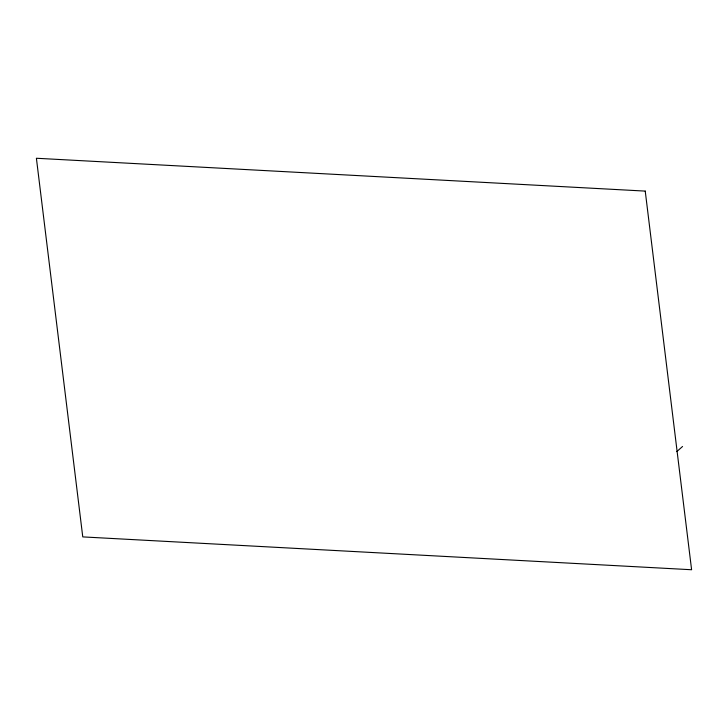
<?xml version="1.0" encoding="UTF-8"?>
<svg xmlns="http://www.w3.org/2000/svg" width="728" height="728" viewBox="0 0 728 728"><rect width="100%" height="100%" fill="white"/><g stroke="black" fill="none" stroke-linecap="round" stroke-linejoin="round"><path stroke-width="1.09" d="M676.758 451.615L682.555 446.491M645.236 191.1L36.4 158.258L82.765 536.9L691.6 569.742L645.236 191.1"/></g></svg>
